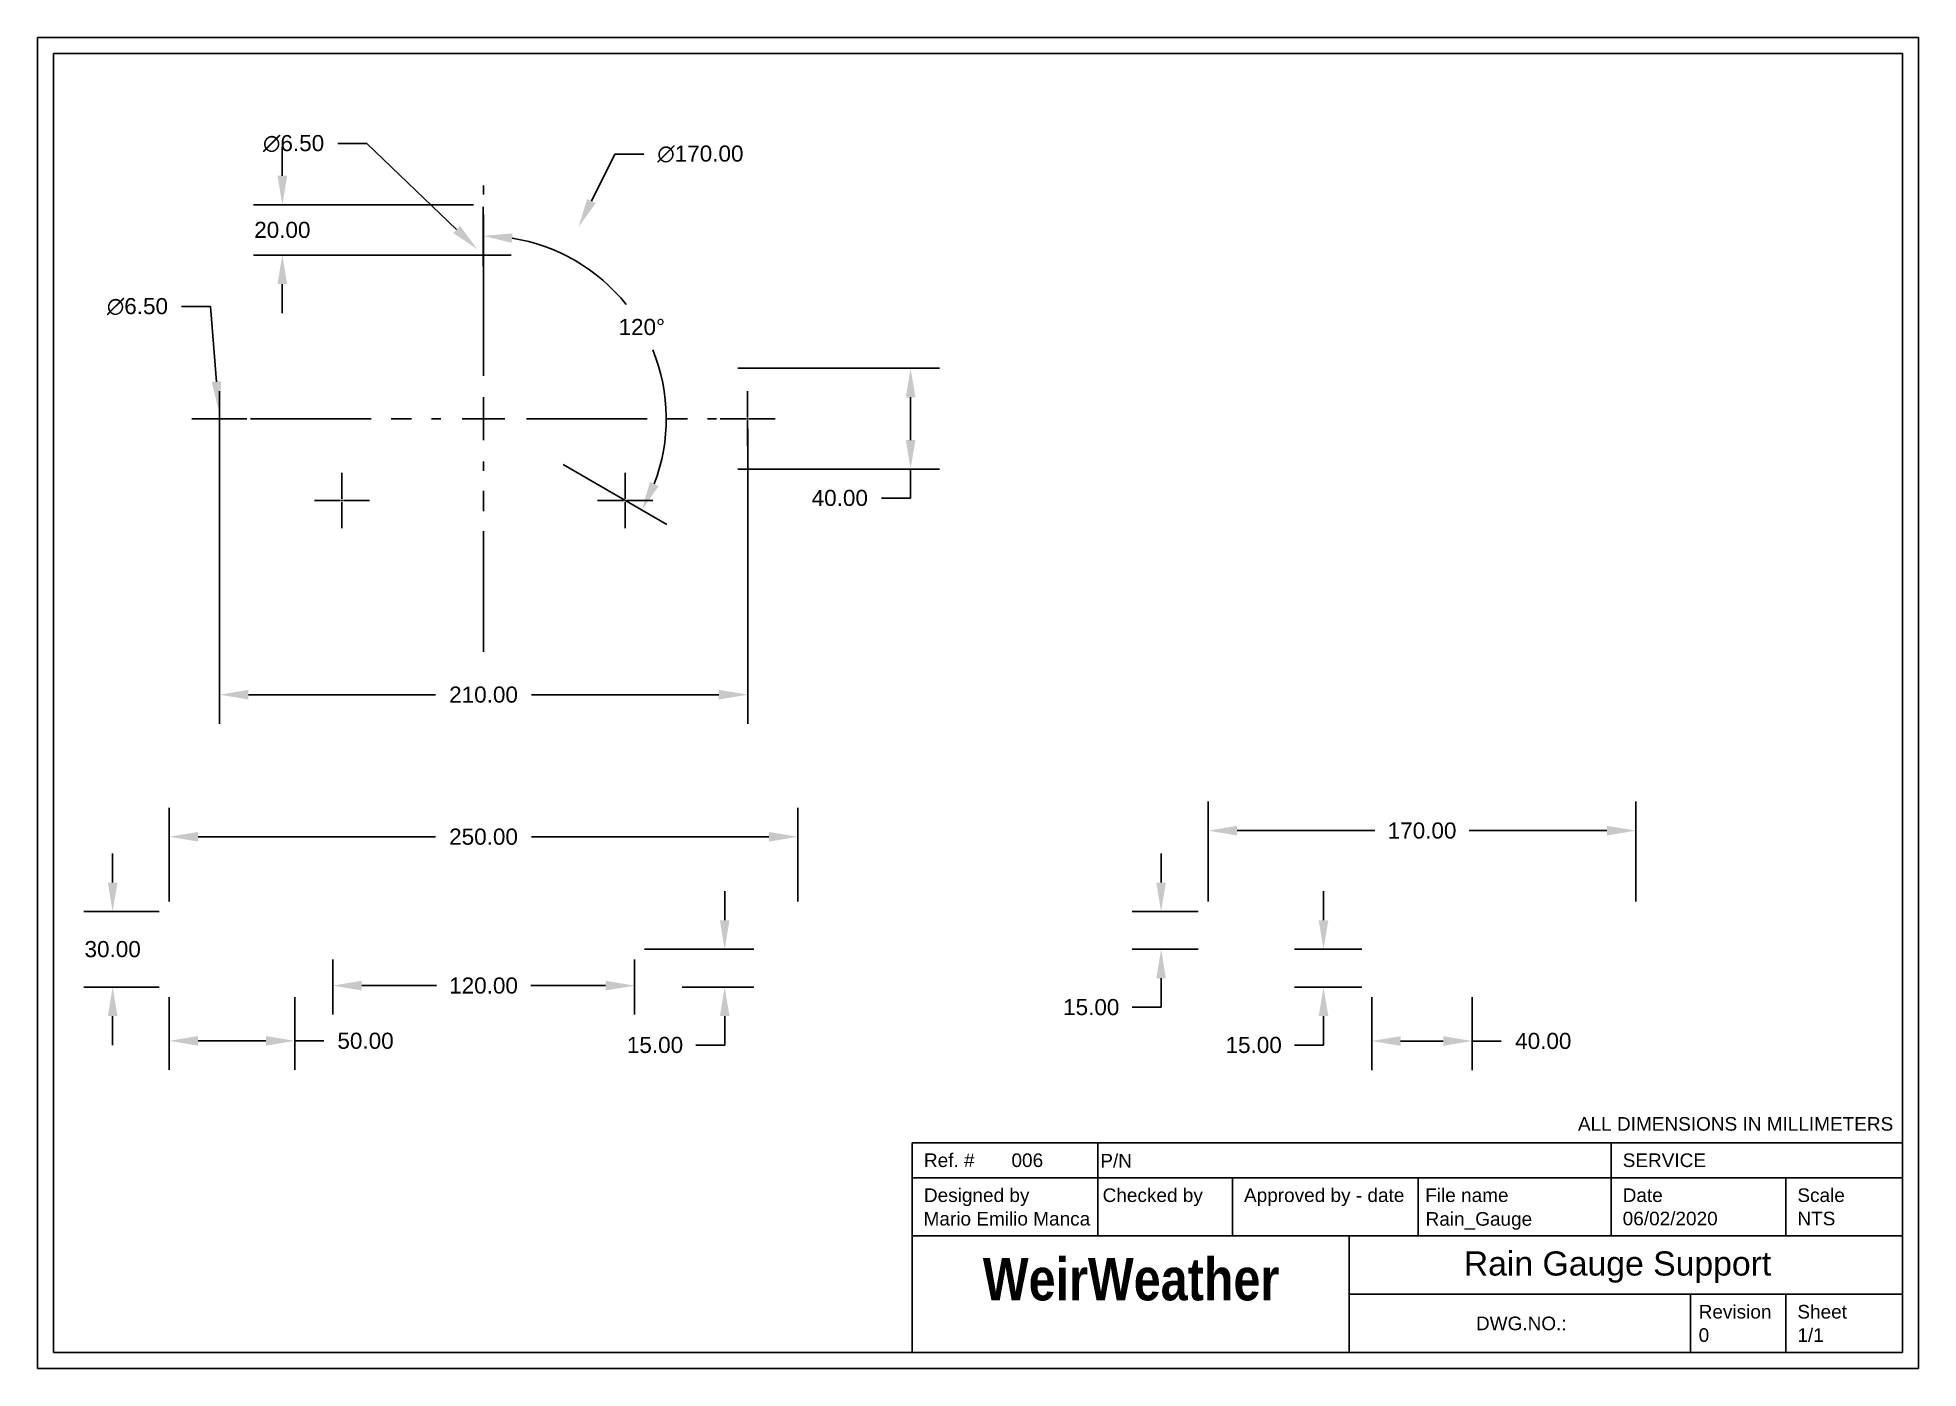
# Paper-space layout 'Layout4' of a CAD drawing. Header units: millimetres. Extents: x 0 to 11.7, y 0 to 8.3.
import ezdxf
from ezdxf.enums import TextEntityAlignment as Align

# ---------------------------------------------------------------- set-up
doc = ezdxf.new("R2010")
doc.units = ezdxf.units.MM
doc.header["$MEASUREMENT"] = 0
doc.linetypes.add('CENTER2', pattern=[1.125, 0.75, -0.125, 0.125, -0.125])
doc.layers.add('Centrelines', color=7, linetype='Continuous', true_color=0xc2ced6)
doc.layers.add('Dimensions', color=7, linetype='Continuous', true_color=0xc2ced6)
doc.layers.add('Title Block', color=7, linetype='Continuous')
doc.styles.add('SPEARS', font='swisscbo.ttf')
doc.styles.get("Standard").update_dxf_attribs({"font": 'arial.ttf'})
doc.dimstyles.new('Copy of Standard', dxfattribs={"dimtxt": 0.1, "dimasz": 0.18, "dimexe": 0.18, "dimexo": 0.0625, "dimgap": 0.09, "dimtad": 0, "dimtih": 1, "dimtoh": 1, "dimzin": 0, "dimdsep": 46, "dimtxsty": 'Standard', "dimcen": 0.09, "dimadec": 0, "dimazin": 0, "dimtfac": 1, "dimtofl": 0, "dimtmove": 0, "dimatfit": 3, "dimfxl": 1, "dimtolj": 1, "dimtzin": 0, "dimarcsym": 0})

# ---------------------------------------------------------------- blocks, each defined once
blk = doc.blocks.new('*U122')
at = {"layer": 'Centrelines', "color": 0, "linetype": 'CENTER2', "transparency": 16777216}
for p, q in [((0, 0.01), (0, 0.171)), ((-0.171, 0), (-0.01, 0)), ((0.01, 0), (0.171, 0)), ((0, -0.171), (0, -0.01))]:
    blk.add_line(p, q, dxfattribs=at)
at = {"layer": 'Centrelines', "color": 0, "linetype": 'Continuous', "transparency": 16777216}
for p, q in [((-0.005, 0), (0.005, 0)), ((0, -0.005), (0, 0.005))]:
    blk.add_line(p, q, dxfattribs=at)
blk = doc.blocks.new('*U123')
at = {"layer": 'Centrelines', "color": 0, "linetype": 'CENTER2', "transparency": 16777216}
for p, q in [((0, 0.01), (0, 0.171)), ((-0.171, 0), (-0.01, 0)), ((0.01, 0), (0.171, 0)), ((0, -0.171), (0, -0.01))]:
    blk.add_line(p, q, dxfattribs=at)
at = {"layer": 'Centrelines', "color": 0, "linetype": 'Continuous', "transparency": 16777216}
for p, q in [((-0.005, 0), (0.005, 0)), ((0, -0.005), (0, 0.005))]:
    blk.add_line(p, q, dxfattribs=at)
blk = doc.blocks.new('*U124')
at = {"layer": 'Centrelines', "color": 0, "linetype": 'CENTER2', "transparency": 16777216}
for p, q in [((0, 0.266), (0, 1.448)), ((-1.448, 0), (-0.266, 0)), ((0.266, 0), (1.448, 0)), ((0, -1.448), (0, -0.266))]:
    blk.add_line(p, q, dxfattribs=at)
at = {"layer": 'Centrelines', "color": 0, "linetype": 'Continuous', "transparency": 16777216}
for p, q in [((0, -0.133), (0, 0.133)), ((-0.133, 0), (0.133, 0))]:
    blk.add_line(p, q, dxfattribs=at)
blk = doc.blocks.new('*U125')
at = {"layer": 'Centrelines', "color": 0, "linetype": 'CENTER2', "transparency": 16777216}
for p, q in [((0, 0.01), (0, 0.171)), ((-0.171, 0), (-0.01, 0)), ((0.01, 0), (0.171, 0)), ((0, -0.171), (0, -0.01))]:
    blk.add_line(p, q, dxfattribs=at)
at = {"layer": 'Centrelines', "color": 0, "linetype": 'Continuous', "transparency": 16777216}
for p, q in [((-0.005, 0), (0.005, 0)), ((0, -0.005), (0, 0.005))]:
    blk.add_line(p, q, dxfattribs=at)
blk = doc.blocks.new('*U126')
at = {"layer": 'Centrelines', "color": 0, "linetype": 'CENTER2', "transparency": 16777216}
for p, q in [((0, 0.01), (0, 0.171)), ((-0.171, 0), (-0.01, 0)), ((0.01, 0), (0.171, 0)), ((0, -0.171), (0, -0.01))]:
    blk.add_line(p, q, dxfattribs=at)
at = {"layer": 'Centrelines', "color": 0, "linetype": 'Continuous', "transparency": 16777216}
for p, q in [((-0.005, 0), (0.005, 0)), ((0, -0.005), (0, 0.005))]:
    blk.add_line(p, q, dxfattribs=at)
blk = doc.blocks.new('*U127')
at = {"layer": 'Centrelines', "color": 0, "linetype": 'CENTER2', "transparency": 16777216}
for p, q in [((0, 0.01), (0, 0.171)), ((-0.171, 0), (-0.01, 0)), ((0.01, 0), (0.171, 0)), ((0, -0.171), (0, -0.01))]:
    blk.add_line(p, q, dxfattribs=at)
at = {"layer": 'Centrelines', "color": 0, "linetype": 'Continuous', "transparency": 16777216}
for p, q in [((-0.005, 0), (0.005, 0)), ((0, -0.005), (0, 0.005))]:
    blk.add_line(p, q, dxfattribs=at)
blk = doc.blocks.new('*D128')
at = {"layer": 'Defpoints', "color": 0, "transparency": 16777216}
for p in [(4.722, 3.3), (0.816, 2.836), (4.722, 2.836)]:
    blk.add_point(p, dxfattribs=at)
at = {"layer": 'Dimensions', "color": 0, "lineweight": -2, "transparency": 16777216}
for p, q in [((0.816, 2.898), (0.816, 3.48)), ((4.722, 2.898), (4.722, 3.48)), ((0.996, 3.3), (2.471, 3.3)), ((4.542, 3.3), (3.067, 3.3))]:
    blk.add_line(p, q, dxfattribs=at)
at = {"layer": 'Dimensions', "color": 0, "transparency": 16777216}
for points in [[(0.996, 3.33), (0.996, 3.27), (0.816, 3.3)], [(4.542, 3.33), (4.542, 3.27), (4.722, 3.3)]]:
    blk.add_solid(points, dxfattribs=at)
at = {"layer": 'Dimensions', "color": 0, "transparency": 16777216, "insert": (2.769, 3.3), "char_height": 0.1, "attachment_point": 5}
blk.add_mtext('\\A1;250.00', dxfattribs=at)
blk = doc.blocks.new('*D129')
at = {"layer": 'Defpoints', "color": 0, "transparency": 16777216}
for p in [(1.832, 2.602), (3.707, 2.602), (3.707, 2.376)]:
    blk.add_point(p, dxfattribs=at)
at = {"layer": 'Dimensions', "color": 0, "lineweight": -2, "transparency": 16777216}
for p, q in [((1.832, 2.539), (1.832, 2.196)), ((3.707, 2.539), (3.707, 2.196)), ((2.012, 2.376), (2.476, 2.376)), ((3.527, 2.376), (3.062, 2.376))]:
    blk.add_line(p, q, dxfattribs=at)
at = {"layer": 'Dimensions', "color": 0, "transparency": 16777216}
for points in [[(2.012, 2.406), (2.012, 2.346), (1.832, 2.376)], [(3.527, 2.406), (3.527, 2.346), (3.707, 2.376)]]:
    blk.add_solid(points, dxfattribs=at)
at = {"layer": 'Dimensions', "color": 0, "transparency": 16777216, "insert": (2.769, 2.376), "char_height": 0.1, "attachment_point": 5}
blk.add_mtext('\\A1;120.00', dxfattribs=at)
blk = doc.blocks.new('*D130')
at = {"layer": 'Defpoints', "color": 0, "transparency": 16777216}
for p in [(0.816, 2.367), (1.597, 2.367), (1.597, 2.033)]:
    blk.add_point(p, dxfattribs=at)
at = {"layer": 'Dimensions', "color": 0, "lineweight": -2, "transparency": 16777216}
for p, q in [((0.816, 2.305), (0.816, 1.853)), ((1.597, 2.305), (1.597, 1.853)), ((0.996, 2.033), (1.417, 2.033)), ((1.597, 2.033), (1.777, 2.033))]:
    blk.add_line(p, q, dxfattribs=at)
at = {"layer": 'Dimensions', "color": 0, "transparency": 16777216}
for points in [[(0.996, 2.063), (0.996, 2.003), (0.816, 2.033)], [(1.417, 2.063), (1.417, 2.003), (1.597, 2.033)]]:
    blk.add_solid(points, dxfattribs=at)
at = {"layer": 'Dimensions', "color": 0, "transparency": 16777216, "insert": (2.036, 2.033), "char_height": 0.1, "attachment_point": 5}
blk.add_mtext('\\A1;50.00', dxfattribs=at)
blk = doc.blocks.new('*D131')
at = {"layer": 'Defpoints', "color": 0, "transparency": 16777216}
for p in [(0.816, 2.836), (0.465, 2.367), (0.816, 2.367)]:
    blk.add_point(p, dxfattribs=at)
at = {"layer": 'Dimensions', "color": 0, "lineweight": -2, "transparency": 16777216}
for p, q in [((0.465, 3.016), (0.465, 3.196)), ((0.753, 2.836), (0.285, 2.836)), ((0.753, 2.367), (0.285, 2.367)), ((0.465, 2.187), (0.465, 2.007))]:
    blk.add_line(p, q, dxfattribs=at)
at = {"layer": 'Dimensions', "color": 0, "transparency": 16777216}
for points in [[(0.435, 3.016), (0.495, 3.016), (0.465, 2.836)], [(0.435, 2.187), (0.495, 2.187), (0.465, 2.367)]]:
    blk.add_solid(points, dxfattribs=at)
at = {"layer": 'Dimensions', "color": 0, "transparency": 16777216, "insert": (0.465, 2.602), "char_height": 0.1, "attachment_point": 5}
blk.add_mtext('\\A1;30.00', dxfattribs=at)
blk = doc.blocks.new('*D132')
at = {"layer": 'Defpoints', "color": 0, "transparency": 16777216}
for p in [(3.707, 2.602), (3.941, 2.367), (4.267, 2.367)]:
    blk.add_point(p, dxfattribs=at)
at = {"layer": 'Dimensions', "color": 0, "lineweight": -2, "transparency": 16777216}
for p, q in [((4.267, 2.782), (4.267, 2.962)), ((3.769, 2.602), (4.447, 2.602)), ((4.003, 2.367), (4.447, 2.367)), ((4.267, 2.187), (4.267, 2.007)), ((4.267, 2.007), (4.087, 2.007))]:
    blk.add_line(p, q, dxfattribs=at)
at = {"layer": 'Dimensions', "color": 0, "transparency": 16777216}
for points in [[(4.237, 2.782), (4.297, 2.782), (4.267, 2.602)], [(4.237, 2.187), (4.297, 2.187), (4.267, 2.367)]]:
    blk.add_solid(points, dxfattribs=at)
at = {"layer": 'Dimensions', "color": 0, "transparency": 16777216, "insert": (3.834, 2.007), "char_height": 0.1, "attachment_point": 5}
blk.add_mtext('\\A1;15.00', dxfattribs=at)
blk = doc.blocks.new('*D134')
at = {"layer": 'Defpoints', "color": 0, "transparency": 16777216}
for p in [(2.768, 6.404), (3.887, 6.093), (2.769, 5.895), (3.209, 5.641)]:
    blk.add_point(p, dxfattribs=at)
at = {"layer": 'Dimensions', "color": 0, "lineweight": -2, "transparency": 16777216}
for p, q in [((2.768, 6.466), (2.767, 7.21)), ((3.263, 5.61), (3.908, 5.238))]:
    blk.add_line(p, q, dxfattribs=at)
for start, end in [(38.6835, 81.0089), (339.0935, 22.1189)]:
    blk.add_arc((2.769, 5.895), 1.135, start, end, dxfattribs=at)
at = {"layer": 'Dimensions', "color": 0, "transparency": 16777216}
for points in [[(2.944, 6.987), (2.949, 7.046), (2.767, 7.03)], [(3.857, 5.477), (3.803, 5.503), (3.752, 5.328)]]:
    blk.add_solid(points, dxfattribs=at)
at = {"layer": 'Dimensions', "color": 0, "transparency": 16777216, "insert": (3.752, 6.464), "char_height": 0.1, "attachment_point": 5}
blk.add_mtext('\\A1;120°', dxfattribs=at)
blk = doc.blocks.new('*D135')
at = {"layer": 'Defpoints', "color": 0, "transparency": 16777216}
for p in [(3.359, 7.085), (2.179, 4.705)]:
    blk.add_point(p, dxfattribs=at)
at = {"layer": 'Dimensions', "color": 0, "lineweight": -2, "transparency": 16777216}
for p, q in [((3.584, 7.538), (3.439, 7.246)), ((3.764, 7.538), (3.584, 7.538)), ((2.769, 5.805), (2.769, 5.985)), ((2.679, 5.895), (2.859, 5.895))]:
    blk.add_line(p, q, dxfattribs=at)
at = {"layer": 'Dimensions', "color": 0, "transparency": 16777216}
blk.add_solid([(3.412, 7.259), (3.466, 7.233), (3.359, 7.085)], dxfattribs=at)
at = {"layer": 'Dimensions', "color": 0, "transparency": 16777216, "insert": (4.116, 7.538), "char_height": 0.1, "attachment_point": 5}
blk.add_mtext('\\A1;∅170.00', dxfattribs=at)
blk = doc.blocks.new('*D136')
at = {"layer": 'Defpoints', "color": 0, "transparency": 16777216}
for p in [(2.732, 6.946), (2.806, 6.876)]:
    blk.add_point(p, dxfattribs=at)
at = {"layer": 'Dimensions', "color": 0, "lineweight": -2, "transparency": 16777216}
for p, q in [((1.863, 7.603), (2.043, 7.603)), ((2.043, 7.603), (2.602, 7.07)), ((2.679, 6.911), (2.859, 6.911)), ((2.769, 6.821), (2.769, 7.001))]:
    blk.add_line(p, q, dxfattribs=at)
at = {"layer": 'Dimensions', "color": 0, "transparency": 16777216}
blk.add_solid([(2.623, 7.092), (2.581, 7.048), (2.732, 6.946)], dxfattribs=at)
at = {"layer": 'Dimensions', "color": 0, "transparency": 16777216, "insert": (1.589, 7.603), "char_height": 0.1, "attachment_point": 5}
blk.add_mtext('\\A1;∅6.50', dxfattribs=at)
blk = doc.blocks.new('*D137')
at = {"layer": 'Defpoints', "color": 0, "transparency": 16777216}
for p in [(1.124, 5.946), (1.132, 5.845)]:
    blk.add_point(p, dxfattribs=at)
at = {"layer": 'Dimensions', "color": 0, "lineweight": -2, "transparency": 16777216}
for p, q in [((0.893, 6.591), (1.073, 6.591)), ((1.073, 6.591), (1.11, 6.125)), ((1.128, 5.805), (1.128, 5.985)), ((1.038, 5.895), (1.218, 5.895))]:
    blk.add_line(p, q, dxfattribs=at)
at = {"layer": 'Dimensions', "color": 0, "transparency": 16777216}
blk.add_solid([(1.14, 6.128), (1.08, 6.123), (1.124, 5.946)], dxfattribs=at)
at = {"layer": 'Dimensions', "color": 0, "transparency": 16777216, "insert": (0.619, 6.591), "char_height": 0.1, "attachment_point": 5}
blk.add_mtext('\\A1;∅6.50', dxfattribs=at)
blk = doc.blocks.new('*D138')
at = {"layer": 'Defpoints', "color": 0, "transparency": 16777216}
for p in [(4.286, 6.208), (4.286, 5.583), (5.422, 5.583)]:
    blk.add_point(p, dxfattribs=at)
at = {"layer": 'Dimensions', "color": 0, "lineweight": -2, "transparency": 16777216}
for p, q in [((4.348, 6.208), (5.602, 6.208)), ((5.422, 6.028), (5.422, 5.763)), ((4.348, 5.583), (5.602, 5.583)), ((5.422, 5.583), (5.422, 5.403)), ((5.422, 5.403), (5.242, 5.403))]:
    blk.add_line(p, q, dxfattribs=at)
at = {"layer": 'Dimensions', "color": 0, "transparency": 16777216}
for points in [[(5.392, 6.028), (5.452, 6.028), (5.422, 6.208)], [(5.392, 5.763), (5.452, 5.763), (5.422, 5.583)]]:
    blk.add_solid(points, dxfattribs=at)
at = {"layer": 'Dimensions', "color": 0, "transparency": 16777216, "insert": (4.982, 5.403), "char_height": 0.1, "attachment_point": 5}
blk.add_mtext('\\A1;40.00', dxfattribs=at)
blk = doc.blocks.new('*D140')
at = {"layer": 'Defpoints', "color": 0, "transparency": 16777216}
for p in [(1.519, 7.223), (2.769, 7.223), (2.769, 6.911)]:
    blk.add_point(p, dxfattribs=at)
at = {"layer": 'Dimensions', "color": 0, "lineweight": -2, "transparency": 16777216}
for p, q in [((1.519, 7.403), (1.519, 7.583)), ((2.707, 7.223), (1.339, 7.223)), ((2.707, 6.911), (1.339, 6.911)), ((1.519, 6.731), (1.519, 6.551))]:
    blk.add_line(p, q, dxfattribs=at)
at = {"layer": 'Dimensions', "color": 0, "transparency": 16777216}
for points in [[(1.489, 7.403), (1.549, 7.403), (1.519, 7.223)], [(1.489, 6.731), (1.549, 6.731), (1.519, 6.911)]]:
    blk.add_solid(points, dxfattribs=at)
at = {"layer": 'Dimensions', "color": 0, "transparency": 16777216, "insert": (1.519, 7.067), "char_height": 0.1, "attachment_point": 5}
blk.add_mtext('\\A1;20.00', dxfattribs=at)
blk = doc.blocks.new('*D141')
at = {"layer": 'Defpoints', "color": 0, "transparency": 16777216}
for p in [(1.128, 5.895), (4.41, 5.895), (4.41, 4.182)]:
    blk.add_point(p, dxfattribs=at)
at = {"layer": 'Dimensions', "color": 0, "lineweight": -2, "transparency": 16777216}
for p, q in [((1.128, 5.833), (1.128, 4.002)), ((4.41, 5.833), (4.41, 4.002)), ((1.308, 4.182), (2.471, 4.182)), ((4.23, 4.182), (3.067, 4.182))]:
    blk.add_line(p, q, dxfattribs=at)
at = {"layer": 'Dimensions', "color": 0, "transparency": 16777216}
for points in [[(1.308, 4.212), (1.308, 4.152), (1.128, 4.182)], [(4.23, 4.212), (4.23, 4.152), (4.41, 4.182)]]:
    blk.add_solid(points, dxfattribs=at)
at = {"layer": 'Dimensions', "color": 0, "transparency": 16777216, "insert": (2.769, 4.182), "char_height": 0.1, "attachment_point": 5}
blk.add_mtext('\\A1;210.00', dxfattribs=at)
blk = doc.blocks.new('*D142')
at = {"layer": 'Defpoints', "color": 0, "transparency": 16777216}
for p in [(7.27, 2.836), (6.978, 2.602), (7.27, 2.602)]:
    blk.add_point(p, dxfattribs=at)
at = {"layer": 'Dimensions', "color": 0, "lineweight": -2, "transparency": 16777216}
for p, q in [((6.978, 3.016), (6.978, 3.196)), ((7.208, 2.836), (6.798, 2.836)), ((7.208, 2.602), (6.798, 2.602)), ((6.978, 2.422), (6.978, 2.242)), ((6.978, 2.242), (6.798, 2.242))]:
    blk.add_line(p, q, dxfattribs=at)
at = {"layer": 'Dimensions', "color": 0, "transparency": 16777216}
for points in [[(6.948, 3.016), (7.008, 3.016), (6.978, 2.836)], [(6.948, 2.422), (7.008, 2.422), (6.978, 2.602)]]:
    blk.add_solid(points, dxfattribs=at)
at = {"layer": 'Dimensions', "color": 0, "transparency": 16777216, "insert": (6.544, 2.242), "char_height": 0.1, "attachment_point": 5}
blk.add_mtext('\\A1;15.00', dxfattribs=at)
blk = doc.blocks.new('*D143')
at = {"layer": 'Defpoints', "color": 0, "transparency": 16777216}
for p in [(8.286, 2.602), (7.987, 2.367), (8.286, 2.367)]:
    blk.add_point(p, dxfattribs=at)
at = {"layer": 'Dimensions', "color": 0, "lineweight": -2, "transparency": 16777216}
for p, q in [((7.987, 2.782), (7.987, 2.962)), ((8.224, 2.602), (7.807, 2.602)), ((8.224, 2.367), (7.807, 2.367)), ((7.987, 2.187), (7.987, 2.007)), ((7.987, 2.007), (7.807, 2.007))]:
    blk.add_line(p, q, dxfattribs=at)
at = {"layer": 'Dimensions', "color": 0, "transparency": 16777216}
for points in [[(7.957, 2.782), (8.017, 2.782), (7.987, 2.602)], [(7.957, 2.187), (8.017, 2.187), (7.987, 2.367)]]:
    blk.add_solid(points, dxfattribs=at)
at = {"layer": 'Dimensions', "color": 0, "transparency": 16777216, "insert": (7.553, 2.007), "char_height": 0.1, "attachment_point": 5}
blk.add_mtext('\\A1;15.00', dxfattribs=at)
blk = doc.blocks.new('*D144')
at = {"layer": 'Defpoints', "color": 0, "transparency": 16777216}
for p in [(8.286, 2.367), (8.911, 2.367), (8.911, 2.032)]:
    blk.add_point(p, dxfattribs=at)
at = {"layer": 'Dimensions', "color": 0, "lineweight": -2, "transparency": 16777216}
for p, q in [((8.286, 2.305), (8.286, 1.852)), ((8.911, 2.305), (8.911, 1.852)), ((8.466, 2.032), (8.731, 2.032)), ((8.911, 2.032), (9.091, 2.032))]:
    blk.add_line(p, q, dxfattribs=at)
at = {"layer": 'Dimensions', "color": 0, "transparency": 16777216}
for points in [[(8.466, 2.062), (8.466, 2.002), (8.286, 2.032)], [(8.731, 2.062), (8.731, 2.002), (8.911, 2.032)]]:
    blk.add_solid(points, dxfattribs=at)
at = {"layer": 'Dimensions', "color": 0, "transparency": 16777216, "insert": (9.352, 2.032), "char_height": 0.1, "attachment_point": 5}
blk.add_mtext('\\A1;40.00', dxfattribs=at)
blk = doc.blocks.new('*D145')
at = {"layer": 'Defpoints', "color": 0, "transparency": 16777216}
for p in [(9.927, 3.338), (7.27, 2.836), (9.927, 2.836)]:
    blk.add_point(p, dxfattribs=at)
at = {"layer": 'Dimensions', "color": 0, "lineweight": -2, "transparency": 16777216}
for p, q in [((7.27, 2.898), (7.27, 3.518)), ((9.927, 2.898), (9.927, 3.518)), ((7.45, 3.338), (8.306, 3.338)), ((9.747, 3.338), (8.891, 3.338))]:
    blk.add_line(p, q, dxfattribs=at)
at = {"layer": 'Dimensions', "color": 0, "transparency": 16777216}
for points in [[(7.45, 3.368), (7.45, 3.308), (7.27, 3.338)], [(9.747, 3.368), (9.747, 3.308), (9.927, 3.338)]]:
    blk.add_solid(points, dxfattribs=at)
at = {"layer": 'Dimensions', "color": 0, "transparency": 16777216, "insert": (8.599, 3.338), "char_height": 0.1, "attachment_point": 5}
blk.add_mtext('\\A1;170.00', dxfattribs=at)

psp = doc.layouts.new('Layout4')

# ---------------------------------------------------------------- linework, layer by layer
at = {"layer": 'Title Block'}
for p, q in [((0.09722, 8.16252), (11.58385, 8.16252)), ((0.09722, 0.09828), (0.09722, 8.16252)), ((11.58385, 8.16252), (11.58385, 0.09828)), ((5.43236, 1.40049), (11.58167, 1.40049)), ((5.43236, 1.18345), (5.43236, 1.40049)), ((6.58471, 1.18345), (6.58471, 1.40049)), ((9.77305, 1.18345), (9.77305, 1.40049)), ((5.43236, 1.18345), (11.58167, 1.18345)), ((5.43236, 0.09828), (5.43236, 1.18345)), ((6.58471, 0.82173), (6.58471, 1.18345)), ((7.42068, 0.82173), (7.42068, 1.18345)), ((8.57466, 0.82173), (8.57466, 1.18345)), ((9.77305, 0.82173), (9.77305, 1.18345)), ((10.85822, 0.82173), (10.85822, 1.18345)), ((5.43236, 0.82173), (11.58167, 0.82173)), ((8.14529, 0.09828), (8.14529, 0.82173)), ((8.14529, 0.46), (11.58167, 0.46)), ((10.2666, 0.09828), (10.2666, 0.46)), ((10.85822, 0.09828), (10.85822, 0.46)), ((11.58385, 0.09828), (0.09722, 0.09828))]:
    psp.add_line(p, q, dxfattribs=at)
psp.add_lwpolyline([(-0.00113, 8.26087), (11.68219, 8.26087), (11.68219, -0.00006), (-0.00113, -0.00006)], close=True, dxfattribs=at)

# ---------------------------------------------------------------- block references
at = {"layer": 'Centrelines', "linetype": 'CENTER2'}
psp.add_blockref('*U124', (2.76903, 5.89517), dxfattribs=at)
at = {"layer": 'Centrelines', "linetype": 'CENTER2', "extrusion": (0, 2.96657e-13, -1)}
for name, p in [('*U122', (-2.76903, 6.9108)), ('*U127', (-1.1284, 5.89517)), ('*U123', (-4.40965, 5.89517)), ('*U126', (-1.88947, 5.38736)), ('*U125', (-3.64858, 5.38736))]:
    psp.add_blockref(name, p, dxfattribs=at)

# ---------------------------------------------------------------- texts
at = {"layer": 'Title Block', "color": 23}
for s, height, p in [('ALL DIMENSIONS IN MILLIMETERS', 0.0844024, (9.56742, 1.5176)), ('Ref. #       006', 0.0844024, (5.5047, 1.29197)), ('P/N ', 0.084402, (6.60037, 1.28857)), ('SERVICE', 0.084402, (9.84539, 1.29197)), ('Designed by', 0.0844024, (5.5047, 1.07494)), ('Checked by', 0.084402, (6.61466, 1.07494)), ('Approved by - date', 0.0844024, (7.49302, 1.07494)), ('File name', 0.084402, (8.61874, 1.07494)), ('Date', 0.084402, (9.84539, 1.07494)), ('Scale', 0.084402, (10.93057, 1.07494)), ('Mario Emilio Manca', 0.0844024, (5.50242, 0.92894)), ('Rain_Gauge', 0.084402, (8.62102, 0.92762)), ('Rain Gauge Support', 0.15, (8.85813, 0.65105)), ('Revision', 0.084402, (10.31726, 0.35149)), ('Sheet', 0.084402, (10.93057, 0.35149))]:
    psp.add_text(s, height=height, dxfattribs=at).set_placement(p, align=Align.MIDDLE_LEFT)
at = {"layer": 'Title Block', "color": 23, "style": 'SPEARS'}
psp.add_text('WeirWeather', height=0.2630723, dxfattribs=at).set_placement((6.79129, 0.55366), align=Align.MIDDLE_CENTER)
at = {"layer": 'Title Block', "color": 23, "flags": 8}
for tag, text, height, p in [('06/02/2020', '00/00/00', 0.084402, (9.84539, 0.93025)), ('NTS', '1:1', 0.084402, (10.93057, 0.93025)), ('0', '0', 0.0844, (10.31726, 0.2068)), ('1/1', '1/1', 0.084402, (10.93057, 0.2068))]:
    psp.add_attdef(tag, text=text, height=height, dxfattribs=at).set_placement(p, align=Align.MIDDLE_LEFT)
psp.add_attdef('DWG.NO.:', text='X', height=0.0844, dxfattribs=at).set_placement((9.21545, 0.27914), align=Align.MIDDLE_CENTER)

# ---------------------------------------------------------------- dimensions: what is measured, and where the dimension line sits
at = {"layer": 'Dimensions'}
for p1, p2, picture, middle in [((2.80578, 6.87575), (2.73228, 6.94584), '*D136', (1.58876, 7.60324)), ((2.1787, 4.70545), (3.35935, 7.08489), '*D135', (4.11605, 7.53815)), ((1.13242, 5.84455), (1.12438, 5.9458), '*D137', (0.61906, 6.5908))]:
    dim = psp.add_diameter_dim_2p(p1=p1, p2=p2, dimstyle='Copy of Standard', override={"dimlfac": -64}, dxfattribs=at)
    dim.commit()
    dim.dimension.update_dxf_attribs({"geometry": picture, "text_midpoint": middle, "dimtype": 163})
for base, p1, p2, picture, middle in [((1.51912, 7.2233), (2.76903, 6.9108), (2.76903, 7.2233), '*D140', (1.51912, 7.06705)), ((5.42234, 5.58267), (4.28594, 6.20767), (4.28594, 5.58267), '*D138', (4.98177, 5.40267)), ((0.46459, 2.36715), (0.8159, 2.8359), (0.8159, 2.36715), '*D131', (0.46459, 2.60153)), ((6.97762, 2.60153), (7.27038, 2.8359), (7.27038, 2.60153), '*D142', (6.54377, 2.24153)), ((4.26748, 2.36715), (3.70653, 2.60153), (3.9409, 2.36715), '*D132', (3.83364, 2.00715)), ((7.98653, 2.36715), (8.28601, 2.60153), (8.28601, 2.36715), '*D143', (7.55269, 2.00715))]:
    dim = psp.add_linear_dim(base=base, p1=p1, p2=p2, angle=90, dimstyle='Copy of Standard', override={"dimlfac": -64}, dxfattribs=at)
    dim.commit()
    dim.dimension.update_dxf_attribs({"geometry": picture, "text_midpoint": middle})
dim = psp.add_angular_dim_3p(base=(3.88698, 6.09299), center=(2.76903, 5.89517), p1=(2.76812, 6.40356), p2=(3.2093, 5.64098), dimstyle='Copy of Standard', dxfattribs=at)
dim.commit()
dim.dimension.update_dxf_attribs({"geometry": '*D134', "text_midpoint": (3.75174, 6.46371)})
for base, p1, p2, picture, middle in [((4.40965, 4.18168), (1.1284, 5.89517), (4.40965, 5.89517), '*D141', (2.76903, 4.18168)), ((9.92663, 3.33794), (7.27038, 2.8359), (9.92663, 2.8359), '*D145', (8.59851, 3.33794)), ((4.72215, 3.30007), (0.8159, 2.8359), (4.72215, 2.8359), '*D128', (2.76903, 3.30007)), ((3.70653, 2.37602), (1.83153, 2.60153), (3.70653, 2.60153), '*D129', (2.76903, 2.37602)), ((1.59715, 2.03329), (0.8159, 2.36715), (1.59715, 2.36715), '*D130', (2.0357, 2.03329)), ((8.91101, 2.03181), (8.28601, 2.36715), (8.91101, 2.36715), '*D144', (9.35158, 2.03181))]:
    dim = psp.add_linear_dim(base=base, p1=p1, p2=p2, dimstyle='Copy of Standard', override={"dimlfac": -64}, dxfattribs=at)
    dim.commit()
    dim.dimension.update_dxf_attribs({"geometry": picture, "text_midpoint": middle})

doc.saveas('drawing.dxf')
